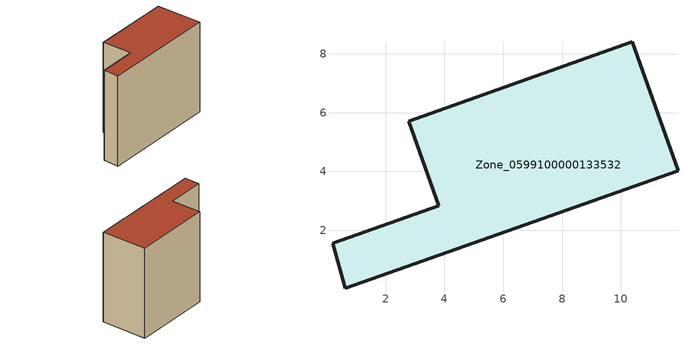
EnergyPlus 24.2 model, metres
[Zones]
Zone_0599100000133532
 floor ground (C_G): 0.63,0.03 0.19,1.56 3.8,2.84 2.78,5.71 10.38,8.41 11.94,4.03 z0
 wall outside (C_F): 0.19,1.56 0.63,0.03 11.94,4.03 10.38,8.41 2.78,5.71 3.8,2.84 0.19,1.56 z0:9.27
 roof outside (C_R): 0.63,0.03 11.94,4.03 10.38,8.41 2.78,5.71 3.8,2.84 0.19,1.56 z9.27
[BUILDING]
Pand.0599100000133532: North Axis=0; Terrain=City; Loads Convergence Tolerance Value=0.04; Temperature Convergence Tolerance Value=0.4; Solar Distribution=FullExterior; Maximum Number of Warmup Days=25; Minimum Number of Warmup Days=1
[Site:Location]
Rotterdam.The.Hague.AP_ZH_NLD Design_Conditions: Latitude=51.96; Longitude=4.45; Time Zone=1; Elevation=-4.5
[SITE:GROUNDTEMPERATURE:BUILDINGSURFACE]
18, 18, 18, 18, 18, 18, 18, 18, 18, 18, 18, 18
[MATERIAL] Thermal Absorptance=0.9; Solar Absorptance=0.7; Visible Absorptance=0.7
Name | Roughness | Thickness | Conductivity | Density | Specific Heat
G.TI.1946 | MediumSmooth | 0.15 | 1 | 540 | 1210
F.TI.1946 | Rough | 0.3 | 0.857143 | 1920 | 840
R.TI.1946 | MediumRough | 0.2 | 0.1 | 1500 | 1000
[CONSTRUCTION]
C_G: G.TI.1946
C_F: F.TI.1946
C_R: R.TI.1946
[ZONE]
Zone_0599100000133532: Type=1; Multiplier=1; Ceiling Height=Autocalculate; Volume=Autocalculate; Floor Area=autocalculate; Part of Total Floor Area=Yes
[ZONEINFILTRATION:DESIGNFLOWRATE]
Infil_Zone_0599100000133532: Zone or ZoneList or Space or SpaceList=Zone_0599100000133532; Schedule=AlwaysOn; Design Flow Rate Calculation Method=Flow/Area; Flow Rate per Floor Area=0.003; Constant Term Coefficient=1; Temperature Term Coefficient=0; Velocity Term Coefficient=0; Velocity Squared Term Coefficient=0
[HVACTEMPLATE:ZONE:IDEALLOADSAIRSYSTEM]
Zone_0599100000133532: Maximum Heating Supply Air Temperature=50; Minimum Cooling Supply Air Temperature=13; Maximum Heating Supply Air Humidity Ratio=0.0156; Minimum Cooling Supply Air Humidity Ratio=0.0077; Heating Limit=NoLimit; Cooling Limit=NoLimit; Dehumidification Control Type=ConstantSensibleHeatRatio; Cooling Sensible Heat Ratio=0.7; Dehumidification Setpoint=60; Humidification Control Type=None; Humidification Setpoint=30; Outdoor Air Method=None; Outdoor Air Flow Rate per Person=0.00944; Outdoor Air Flow Rate per Zone Floor Area=0; Outdoor Air Flow Rate per Zone=0; Demand Controlled Ventilation Type=None; Outdoor Air Economizer Type=NoEconomizer; Heat Recovery Type=None; Sensible Heat Recovery Effectiveness=0.7; Latent Heat Recovery Effectiveness=0.65
[ZONECONTROL:THERMOSTAT]
ThermostatControl_Zone_0599100000133532: Zone or ZoneList=Zone_0599100000133532; Control Type Schedule=DualSetpointControlType; Control 1=Thermostat_Zone_0599100000133532; Temperature Difference Between Cutout And Setpoint=0
[THERMOSTATSETPOINT:DUALSETPOINT]
Thermostat_Zone_0599100000133532: Heating Setpoint Temperature Schedule=HeatingSetpoint_Zone_0599100000133532; Cooling Setpoint Temperature Schedule=CoolingSetpoint_Zone_0599100000133532
[SCHEDULE:COMPACT]
HeatingSetpoint_Zone_0599100000133532: Through: 12/31, For: AllDays, Until: 24:00, 21
CoolingSetpoint_Zone_0599100000133532: Through: 12/31, For: AllDays, Until: 24:00, 24
DualSetpointControlType: Through: 12/31, For: AllDays, Until: 24:00, 4
AlwaysOn: Through: 12/31, For: AllDays, Until: 24:00, 1
